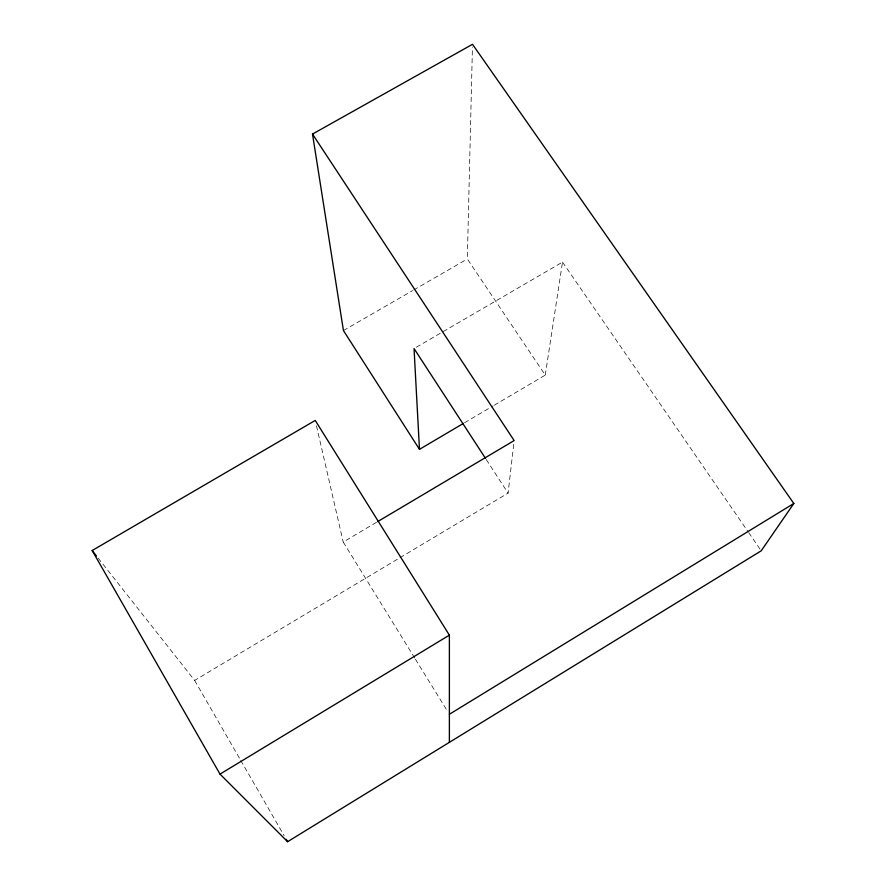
<?xml version="1.0" encoding="UTF-8"?>
<svg xmlns="http://www.w3.org/2000/svg" width="886" height="886" viewBox="0 0 886 886"><rect width="100%" height="100%" fill="white"/><g stroke="black" fill="none" stroke-linecap="round" stroke-linejoin="round"><path stroke-width="0.66" stroke-dasharray="4.43 3.32" d="M494.244 405.223L545.267 375.11L467.332 258.989L472.437 47.058M400.051 557.671L508.099 493.103L513.825 443.266M545.267 375.11L562.51 262.123L415.224 347.866M98.158 558.102L194.632 680.426L398.855 558.379M414.714 658.043L343.225 542.055L376.461 522.319M464.574 422.733L493.048 405.921M343.436 330.544L412.533 290.641M413.718 289.955L467.332 258.989M562.51 262.123L747.917 531.489M748.692 532.63L761.207 550.815M486.27 459.568L508.099 493.103M415.434 659.217L447.22 710.771M194.632 680.426L240.084 759.269M240.77 760.465L284.162 835.731M316.468 425.789L343.225 542.055"/><path stroke-width="1.33" d="M463.389 423.43L419.477 449.346L343.436 330.544L312.503 134.074L472.504 44.3L793.823 503.481L761.207 550.815L287.607 841.7L220.005 774.12L92.177 550.527L315.239 420.44L449.379 635.151L449.379 742.335M449.379 714.282L793.823 503.481M220.005 774.12L449.379 635.151M377.646 521.621L514.135 440.575L312.503 134.074M92.177 550.527L96.452 555.943M485.517 458.405L414.039 348.552L419.477 449.346M286.233 839.308L287.607 841.7"/></g></svg>
